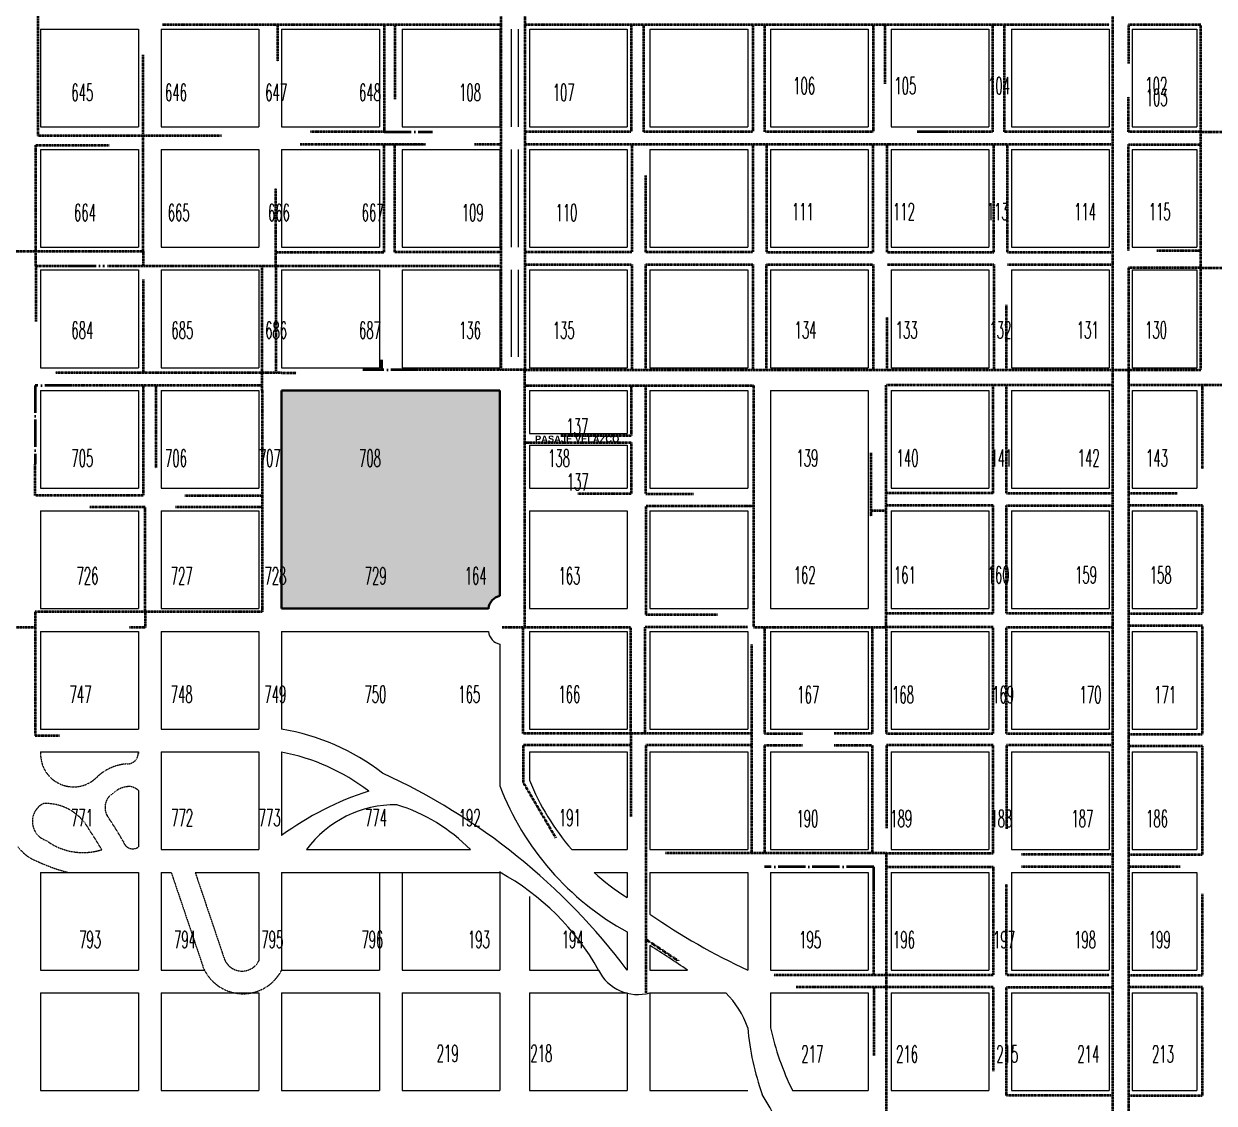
# Model space of a CAD drawing. Header units: millimetres. Extents: x 35648 to 65438, y -2675 to 1559.
# Drawn here: x 61304 to 62351, y -1822 to -872 of the extents above; entities that cross this region are included whole.
import ezdxf

# ---------------------------------------------------------------- set-up
doc = ezdxf.new("R2010")
doc.units = ezdxf.units.MM
doc.header["$MEASUREMENT"] = 0
for name, pattern in [('ACAD_ISO04W100', [30, 24, -3, 0, -3]), ('HIDDEN', [0.375, 0.25, -0.125]), ('TRAZOS2', [9.525, 6.35, -3.175])]:
    doc.linetypes.add(name, pattern=pattern)
for name, color, linetype, lineweight in [('AGUA 2006', 21, 'Continuous', 35), ('GAS NUEVO 2017', 181, 'TRAZOS2', 40), ('GAS_1', 160, 'Continuous', 40), ('GAS_2', 84, 'Continuous', 40), ('GAS_NUEVO 2015', 234, 'TRAZOS2', 40), ('Manzanas', 7, 'Continuous', 13)]:
    doc.layers.add(name, color=color, linetype=linetype, lineweight=lineweight)
for name, color, linetype, lineweight, true_color in [('GAS_3', 21, 'TRAZOS2', 40, 0xffab57), ('GAS_4', 1, 'TRAZOS2', 40, 0xec041b), ('GAS_NUEVO 2014', 215, 'TRAZOS2', 40, 0xba36b5)]:
    doc.layers.add(name, color=color, linetype=linetype, lineweight=lineweight, true_color=true_color)
doc.layers.add('NOMBRES DE CALLES', color=7, linetype='Continuous')
doc.layers.add('Numeros de Manzanas', color=7, linetype='Continuous')
doc.styles.add('ROMANS', font='romans', dxfattribs={"width": 0.5, "height": 50})
doc.styles.add('SANSSERIFBOLD', font='sasb____.pfb', dxfattribs={"height": 130})

msp = doc.modelspace()

# ---------------------------------------------------------------- hatches: boundary and pattern name
at = {"layer": 'AGUA 2006'}
msp.add_hatch(color=6, dxfattribs=at).paths.add_polyline_path([(61722.7, -1194.8), (61530.7, -1194.8), (61530.7, -1386.8), (61712.7, -1386.8, -0.355496), (61722.7, -1375.5)])

# ---------------------------------------------------------------- linework, layer by layer
at = {"layer": 'AGUA 2006', "color": 105, "linetype": 'HIDDEN', "lineweight": -3}
msp.add_line((62275.7, -1189.9), (62275.7, -1177.8), dxfattribs=at)
at = {"layer": 'AGUA 2006', "color": 5, "linetype": 'HIDDEN', "lineweight": -3}
for p, q in [((61748.7, -1190.4), (61744.5, -1190.4)), ((62046.7, -1300.8), (62046.7, -1300.8))]:
    msp.add_line(p, q, dxfattribs=at)
at = {"layer": 'AGUA 2006', "color": 6}
for p, q in [((61530.7, -1194.8), (61530.7, -1386.8)), ((61530.7, -1194.8), (61616.7, -1194.8)), ((61530.7, -1194.8), (61722.7, -1194.8)), ((61722.7, -1194.8), (61722.7, -1375.5)), ((61530.7, -1386.8), (61712.7, -1386.8))]:
    msp.add_line(p, q, dxfattribs=at)
msp.add_arc((61724.7, -1387.3), 11.9, 99.3308, 177.6111, dxfattribs=at)
at = {"layer": 'GAS NUEVO 2017', "linetype": 'ACAD_ISO04W100', "lineweight": 40}
for p, q in [((61620.8, -967.3), (61663.5, -967.3)), ((61618.9, -1176.8), (61618.9, -1167.8)), ((61650.8, -1176.8), (61602.3, -1176.8))]:
    msp.add_line(p, q, dxfattribs=at)
at = {"layer": 'GAS_1', "color": 5, "linetype": 'HIDDEN', "lineweight": 40}
for p, q in [((62261.6, -713.5), (62261.6, -1828.7)), ((61723.9, -1176.8), (61723.9, -798.4)), ((61530.7, -1179.3), (61331.8, -1179.3)), ((61513.7, -1194.8), (61513.7, -1179.3)), ((61530.7, -1179.3), (61543.5, -1179.3)), ((61723.9, -1176.8), (61650.8, -1176.8)), ((61744.5, -1176.8), (61723.9, -1176.8)), ((61744.5, -1403.5), (61744.5, -1176.8)), ((61744.5, -1190.4), (61945.7, -1190.4)), ((61945.7, -1190.4), (61945.7, -1403)), ((62062.3, -1403), (62062.3, -1189.9)), ((62062.3, -1189.9), (62261.6, -1189.9)), ((62275.7, -1189.9), (62633.6, -1189.9)), ((61513.7, -1194.8), (61513.7, -1389.7)), ((62048.9, -1249.8), (62048.9, -1305.7)), ((62062.3, -1300.8), (62048.9, -1300.8)), ((61410.6, -1389.7), (61410.6, -1403.5)), ((61314.1, -1403.5), (61207, -1403.5)), ((61410.6, -1403.5), (61396.7, -1403.5)), ((61837.8, -1403.5), (61724.7, -1403.5)), ((61837.8, -1496.5), (61837.8, -1403.5)), ((61945.7, -1403), (62062.3, -1403)), ((61944.3, -1496.5), (61837.8, -1496.5)), ((61944.3, -1601.9), (61944.3, -1496.5)), ((62062.8, -1601.9), (61944.3, -1601.9)), ((62062.8, -1828.7), (62062.8, -1601.9))]:
    msp.add_line(p, q, dxfattribs=at)
at = {"layer": 'GAS_2', "color": 105, "linetype": 'HIDDEN', "lineweight": 40}
for p, q in [((62339.3, -1086.9), (62339.3, -967.3)), ((62339.3, -967.3), (62435.8, -967.3)), ((62275.7, -1177.8), (62275.7, -1836.2))]:
    msp.add_line(p, q, dxfattribs=at)
at = {"layer": 'GAS_3', "color": 31, "linetype": 'HIDDEN', "lineweight": 40, "true_color": 0xffb366}
for p, q in [((61316.4, -798.4), (61316.4, -970.4)), ((61723.9, -873.1), (61426.1, -873.1)), ((61527.2, -873.1), (61527.2, -905.5)), ((61620.8, -873.1), (61620.8, -967.3)), ((61630.4, -873.1), (61630.4, -938.9)), ((62258.7, -873.1), (61744.6, -873.1)), ((61838.3, -873.1), (61838.3, -967.3)), ((61849.4, -967.3), (61849.4, -873.1)), ((61945.1, -873.1), (61945.1, -967.3)), ((61955.7, -967.3), (61955.7, -873.1)), ((62051, -873.1), (62051, -967.3)), ((62061.4, -873.1), (62061.4, -925)), ((62156.4, -967.3), (62156.4, -873.1)), ((62166.6, -967.3), (62166.6, -873.1)), ((62339.3, -873.1), (62275.7, -873.1)), ((62275.7, -873.1), (62275.7, -907.2)), ((62339.3, -967.3), (62339.3, -873.1)), ((61408.9, -1072.2), (61408.9, -899.4)), ((62275.7, -967.3), (62275.7, -936.5)), ((61316.4, -970.4), (61408.9, -970.4)), ((61408.9, -970.4), (61477.9, -970.4)), ((61620.8, -967.3), (61555.8, -967.3)), ((61838.3, -967.3), (61744.6, -967.3)), ((61945.1, -967.3), (61849.4, -967.3)), ((62051, -967.3), (61955.7, -967.3)), ((62156.4, -967.3), (62113.7, -967.3)), ((62261.6, -967.3), (62166.6, -967.3)), ((62339.3, -967.3), (62275.7, -967.3)), ((61314.6, -1072.2), (61314.6, -978.9)), ((61314.6, -978.9), (61378.9, -978.9)), ((61657.2, -978.5), (61547.1, -978.5)), ((61620.8, -1073.1), (61620.8, -978.5)), ((61630.4, -1073.1), (61630.4, -978.5)), ((61723.9, -978.5), (61700.5, -978.5)), ((62261.6, -978.5), (61744.6, -978.5)), ((61838.7, -978.5), (61838.7, -1073.1)), ((61945.1, -978.5), (61945.1, -1073.1)), ((61957.2, -978.5), (61957.2, -1073.1)), ((62051.1, -1073.1), (62051.1, -978.5)), ((62063.2, -1073.1), (62063.2, -978.5)), ((62157.1, -1073.1), (62157.1, -978.5)), ((62169.1, -1073.1), (62169.1, -978.5)), ((62275.7, -1072.1), (62275.7, -978.5)), ((62275.7, -978.5), (62339.3, -978.5)), ((61851.2, -1073.1), (61851.2, -1005.8)), ((61525.6, -1085.1), (61525.6, -1016.7)), ((61101.4, -1072.2), (61408.9, -1072.2)), ((61314.6, -1085.1), (61314.6, -1072.2)), ((61408.9, -1072.2), (61408.9, -1085.1)), ((61525.6, -1073.1), (61620.8, -1073.1)), ((61723.9, -1073.1), (61630.4, -1073.1)), ((61838.7, -1073.1), (61744.6, -1073.1)), ((61945.1, -1073.1), (61851.2, -1073.1)), ((61957.2, -1073.1), (62051.1, -1073.1)), ((62063.2, -1073.1), (62157.1, -1073.1)), ((62169.1, -1073.1), (62261.6, -1073.1)), ((62339.3, -1072.1), (62300.5, -1072.1)), ((61314.6, -1085.1), (61343.5, -1085.1)), ((61314.6, -1085.1), (61314.6, -1134.2)), ((61377.6, -1085.1), (61723.9, -1085.1)), ((61513.7, -1179.3), (61513.7, -1085.1)), ((61525.6, -1085.1), (61525.6, -1179.3)), ((61744.6, -1084), (61838.7, -1084)), ((61838.7, -1084), (61838.7, -1176.8)), ((61851.2, -1176.8), (61851.2, -1084)), ((61851.2, -1084), (61945.1, -1084)), ((61945.1, -1084), (61945.1, -1176.8)), ((61957.2, -1176.8), (61957.2, -1084)), ((61957.2, -1084), (62051.1, -1084)), ((62051.1, -1084), (62051.1, -1176.8)), ((62063.2, -1084), (62157.1, -1084)), ((62157.1, -1084), (62157.1, -1176.8)), ((62169.1, -1084), (62261.6, -1084)), ((62339.3, -1086.9), (62275.7, -1086.9)), ((62275.7, -1086.9), (62275.7, -1177.8)), ((61408.9, -1097.2), (61408.9, -1179.3)), ((62168.2, -1176.8), (62168.2, -1119.4)), ((62063.2, -1176.8), (62063.2, -1130.4)), ((61513.7, -1190.4), (61346.5, -1190.4)), ((61408.9, -1190.4), (61408.9, -1287.2)), ((61420.2, -1190.4), (61420.2, -1263.3)), ((61838.1, -1190.4), (61838.1, -1234.8)), ((61851.2, -1285.7), (61851.2, -1190.4)), ((62156.5, -1285.2), (62156.5, -1189.9)), ((62168.2, -1285.2), (62168.2, -1189.9)), ((62340.6, -1263.9), (62340.6, -1189.9)), ((61838.1, -1234.8), (61776.4, -1234.8)), ((61744.5, -1240.7), (61838.1, -1240.7)), ((61838.1, -1240.7), (61838.1, -1285.7)), ((61314.1, -1287.2), (61314.1, -1259.5)), ((61408.9, -1287.2), (61314.1, -1287.2)), ((61445.6, -1287.2), (61513.7, -1287.2)), ((61838.1, -1285.7), (61791.2, -1285.7)), ((61851.2, -1285.7), (61893.1, -1285.7)), ((62156.5, -1285.2), (62062.3, -1285.2)), ((62168.2, -1285.2), (62261.6, -1285.2)), ((62275.7, -1285.2), (62318.3, -1285.2)), ((61410.6, -1297.4), (61361.7, -1297.4)), ((61410.6, -1389.7), (61410.6, -1297.4)), ((61513.7, -1297.4), (61437.5, -1297.4)), ((61945.7, -1296.7), (61851.2, -1296.7)), ((61851.2, -1296.7), (61851.2, -1391.8)), ((62156.5, -1295.9), (62062.3, -1295.9)), ((62156.5, -1391.2), (62156.5, -1295.9)), ((62168.2, -1391.2), (62168.2, -1295.9)), ((62168.2, -1295.9), (62261.6, -1295.9)), ((62340.6, -1295.9), (62275.7, -1295.9)), ((62340.6, -1391.2), (62340.6, -1295.9)), ((61513.7, -1389.7), (61314.1, -1389.7)), ((61314.1, -1389.7), (61314.1, -1498.5)), ((61851.2, -1391.8), (61914.1, -1391.8)), ((62156.5, -1391.2), (62062.3, -1391.2)), ((62261.6, -1391.2), (62168.2, -1391.2)), ((62275.7, -1391.2), (62340.6, -1391.2)), ((62340.6, -1401.9), (62275.7, -1401.9)), ((62340.6, -1497.2), (62340.6, -1401.9)), ((61743.1, -1496.5), (61743.1, -1403.5)), ((61940.7, -1403), (61850.3, -1403)), ((61850.3, -1403), (61850.3, -1496.5)), ((61955.5, -1403), (61955.5, -1496.5)), ((62050, -1403), (62050, -1496.5)), ((62062.3, -1403), (62062.3, -1496.5)), ((62156.5, -1403), (62062.3, -1403)), ((62156.5, -1496.5), (62156.5, -1403)), ((62168.2, -1496.5), (62168.2, -1403)), ((62168.2, -1403), (62261.6, -1403)), ((61944.3, -1496.5), (61944.3, -1418)), ((61837.8, -1496.5), (61743.1, -1496.5)), ((61837.8, -1496.5), (61837.8, -1570.1)), ((61955.5, -1496.5), (61988.8, -1496.5)), ((62050, -1496.5), (62016.7, -1496.5)), ((62062.3, -1496.5), (62156.5, -1496.5)), ((62168.2, -1496.5), (62261.6, -1496.5)), ((61314.1, -1498.5), (61335.4, -1498.5)), ((61837.8, -1507), (61743.1, -1507)), ((61743.1, -1507), (61743.1, -1539.6)), ((61944.3, -1507), (61851, -1507)), ((61851, -1507), (61851, -1724.8)), ((61955.5, -1507), (61955.5, -1601.9)), ((61955.5, -1507), (61988.8, -1507)), ((62016.7, -1507), (62050, -1507)), ((62050, -1507), (62050, -1601.9)), ((62156.5, -1507), (62062.8, -1507)), ((62062.8, -1507), (62062.8, -1580.1)), ((62156.5, -1601.9), (62156.5, -1507)), ((62261.6, -1507), (62168.2, -1507)), ((62168.2, -1507), (62168.2, -1580.5)), ((62275.7, -1497.2), (62340.6, -1497.2)), ((62340.6, -1507.9), (62275.7, -1507.9)), ((62340.6, -1603.2), (62340.6, -1507.9)), ((61743.1, -1539.6), (61771.7, -1588.3)), ((61944.3, -1601.9), (61867.9, -1601.9)), ((62062.8, -1601.9), (62156.5, -1601.9)), ((62261.6, -1603.2), (62181.4, -1603.2)), ((62275.7, -1603.2), (62340.6, -1603.2)), ((62062.8, -1613.9), (62156.5, -1613.9)), ((62156.5, -1613.9), (62156.5, -1709.2)), ((62261.6, -1613.9), (62181.4, -1613.9)), ((62321.1, -1613.9), (62275.7, -1613.9)), ((62168.2, -1709.2), (62168.2, -1629.3)), ((62051.6, -1709.2), (62051.6, -1634)), ((62340.6, -1709.2), (62340.6, -1637.6)), ((61851, -1677.6), (61879.6, -1696.6)), ((62156.5, -1709.2), (61963.6, -1709.2)), ((62258.7, -1709.2), (62168.2, -1709.2)), ((62275.7, -1709.2), (62340.6, -1709.2)), ((62062.8, -1719.9), (61983.2, -1719.9)), ((62051.6, -1719.9), (62051.6, -1780.2)), ((62156.5, -1719.9), (62062.8, -1719.9)), ((62156.5, -1719.9), (62156.5, -1793.7)), ((62168.2, -1815.2), (62168.2, -1719.9)), ((62168.2, -1719.9), (62261.6, -1719.9)), ((62340.6, -1719.9), (62275.7, -1719.9)), ((62340.6, -1815.2), (62340.6, -1719.9)), ((62261.6, -1815.2), (62168.2, -1815.2)), ((62275.7, -1815.2), (62340.6, -1815.2))]:
    msp.add_line(p, q, dxfattribs=at)
at = {"layer": 'GAS_3', "color": 31, "linetype": 'HIDDEN', "lineweight": -3, "true_color": 0xffb366}
for p, q in [((62051, -876.8), (62051, -873.1)), ((62061.4, -876.8), (62061.4, -873.1)), ((61630.4, -978.5), (61620.8, -978.5)), ((61620.8, -978.5), (61657.2, -978.5)), ((61314.6, -1068.6), (61314.6, -1072.2)), ((62336.7, -1072.1), (62339.3, -1072.1)), ((61408.9, -1194.9), (61408.9, -1190.4)), ((61420.2, -1195.1), (61420.2, -1190.4)), ((61838.1, -1194.9), (61838.1, -1190.4)), ((61748.7, -1240.7), (61744.5, -1240.7)), ((61510.7, -1297.4), (61513.7, -1297.4)), ((61940.4, -1296.7), (61945.7, -1296.7)), ((61955.5, -1406.8), (61955.5, -1403)), ((62050, -1406.8), (62050, -1403)), ((62051.6, -1724.8), (62051.6, -1719.9)), ((62279.7, -1815.2), (62275.7, -1815.2))]:
    msp.add_line(p, q, dxfattribs=at)
at = {"layer": 'GAS_4', "color": 1, "linetype": 'HIDDEN', "lineweight": 40}
for p, q in [((61744.6, -777.6), (61744.6, -1176.8)), ((62339.3, -1176.8), (62339.3, -1086.9)), ((62339.3, -1086.9), (62741.3, -1086.9)), ((61744.6, -1176.8), (62339.3, -1176.8))]:
    msp.add_line(p, q, dxfattribs=at)
at = {"layer": 'GAS_NUEVO 2014', "color": 203, "linetype": 'ACAD_ISO04W100', "lineweight": 40, "true_color": 0xa941be}
for p, q in [((62113.7, -967.3), (62089.3, -967.3)), ((61346.5, -1190.4), (61314.1, -1190.4)), ((61314.1, -1190.4), (61314.1, -1259.5)), ((62051.6, -1613.9), (61955.5, -1613.9)), ((62051.6, -1634), (62051.6, -1613.9))]:
    msp.add_line(p, q, dxfattribs=at)
at = {"layer": 'GAS_NUEVO 2015', "linetype": 'ACAD_ISO04W100', "lineweight": 40}
msp.add_line((61343.5, -1085.1), (61375, -1085.1), dxfattribs=at)
at = {"layer": 'Manzanas'}
for p, q in [((61318.7, -876.8), (61318.7, -962.8)), ((61318.7, -876.8), (61404.7, -876.8)), ((61404.7, -876.8), (61404.7, -962.8)), ((61424.7, -876.8), (61424.7, -962.8)), ((61424.7, -876.8), (61510.7, -876.8)), ((61510.7, -876.8), (61510.7, -962.8)), ((61530.7, -876.8), (61530.7, -962.8)), ((61530.7, -876.8), (61616.7, -876.8)), ((61616.7, -876.8), (61616.7, -962.8)), ((61636.7, -876.8), (61636.7, -962.8)), ((61636.7, -876.8), (61722.7, -876.8)), ((61722.7, -876.8), (61722.7, -962.8)), ((61732.7, -876.8), (61732.7, -962.8)), ((61738.7, -876.8), (61738.7, -962.8)), ((61748.7, -876.8), (61748.7, -962.8)), ((61748.7, -876.8), (61834.7, -876.8)), ((61834.7, -876.8), (61834.7, -962.8)), ((61854.7, -876.8), (61854.7, -962.8)), ((61854.7, -876.8), (61940.7, -876.8)), ((61940.7, -876.8), (61940.7, -962.8)), ((61960.7, -876.8), (61960.7, -962.8)), ((61960.7, -876.8), (62046.7, -876.8)), ((62046.7, -876.8), (62046.7, -962.8)), ((62066.7, -876.8), (62152.7, -876.8)), ((62066.7, -876.8), (62066.7, -962.8)), ((62152.7, -876.8), (62152.7, -962.8)), ((62172.7, -876.8), (62172.7, -962.8)), ((62172.7, -876.8), (62258.7, -876.8)), ((62258.7, -876.8), (62258.7, -962.8)), ((62278.7, -876.8), (62278.7, -962.8)), ((62278.7, -876.8), (62335.7, -876.8)), ((62335.7, -876.8), (62335.7, -962.8)), ((61318.7, -962.8), (61404.7, -962.8)), ((61424.7, -962.8), (61510.7, -962.8)), ((61530.7, -962.8), (61616.7, -962.8)), ((61636.7, -962.8), (61722.7, -962.8)), ((61748.7, -962.8), (61834.7, -962.8)), ((61854.7, -962.8), (61940.7, -962.8)), ((61960.7, -962.8), (62046.7, -962.8)), ((62066.7, -962.8), (62152.7, -962.8)), ((62172.7, -962.8), (62258.7, -962.8)), ((62278.7, -962.8), (62335.7, -962.8)), ((61318.7, -982.8), (61318.7, -1068.8)), ((61318.7, -982.8), (61404.7, -982.8)), ((61404.7, -982.8), (61404.7, -1068.8)), ((61424.7, -982.8), (61424.7, -1068.8)), ((61424.7, -982.8), (61510.7, -982.8)), ((61510.7, -982.8), (61510.7, -1068.8)), ((61530.7, -982.8), (61616.7, -982.8)), ((61530.7, -982.8), (61530.7, -1068.8)), ((61616.7, -982.8), (61616.7, -1068.8)), ((61636.7, -982.8), (61636.7, -1068.8)), ((61636.7, -982.8), (61722.7, -982.8)), ((61722.7, -982.8), (61722.7, -1068.8)), ((61732.7, -982.8), (61732.7, -1068.8)), ((61738.7, -982.8), (61738.7, -1068.8)), ((61748.7, -982.8), (61748.7, -1068.8)), ((61748.7, -982.8), (61834.7, -982.8)), ((61834.7, -982.8), (61834.7, -1068.8)), ((61854.7, -982.8), (61854.7, -1068.8)), ((61854.7, -982.8), (61940.7, -982.8)), ((61940.7, -982.8), (61940.7, -1068.8)), ((61960.7, -982.8), (61960.7, -1068.8)), ((61960.7, -982.8), (62046.7, -982.8)), ((62046.7, -982.8), (62046.7, -1068.8)), ((62066.7, -982.8), (62152.7, -982.8)), ((62066.7, -982.8), (62066.7, -1068.8)), ((62152.7, -982.8), (62152.7, -1068.8)), ((62172.7, -982.8), (62172.7, -1068.8)), ((62172.7, -982.8), (62258.7, -982.8)), ((62258.7, -982.8), (62258.7, -1068.8)), ((62278.7, -982.8), (62278.7, -1068.8)), ((62278.7, -982.8), (62335.7, -982.8)), ((62335.7, -982.8), (62335.7, -1068.8)), ((61318.7, -1068.8), (61404.7, -1068.8)), ((61424.7, -1068.8), (61510.7, -1068.8)), ((61530.7, -1068.8), (61616.7, -1068.8)), ((61636.7, -1068.8), (61722.7, -1068.8)), ((61748.7, -1068.8), (61834.7, -1068.8)), ((61854.7, -1068.8), (61940.7, -1068.8)), ((61960.7, -1068.8), (62046.7, -1068.8)), ((62066.7, -1068.8), (62152.7, -1068.8)), ((62172.7, -1068.8), (62258.7, -1068.8)), ((62278.7, -1068.8), (62335.7, -1068.8)), ((61318.7, -1088.8), (61318.7, -1174.8)), ((61318.7, -1088.8), (61404.7, -1088.8)), ((61404.7, -1088.8), (61404.7, -1174.8)), ((61424.7, -1088.8), (61424.7, -1174.8)), ((61424.7, -1088.8), (61510.7, -1088.8)), ((61510.7, -1088.8), (61510.7, -1174.8)), ((61530.7, -1088.8), (61616.7, -1088.8)), ((61530.7, -1088.8), (61530.7, -1174.8)), ((61616.7, -1088.8), (61616.7, -1174.8)), ((61636.7, -1088.8), (61636.7, -1174.8)), ((61636.7, -1088.8), (61722.7, -1088.8)), ((61722.7, -1088.8), (61722.7, -1174.8)), ((61732.7, -1088.8), (61732.7, -1165.2)), ((61738.7, -1088.8), (61738.7, -1165.2)), ((61748.7, -1088.8), (61834.7, -1088.8)), ((61748.7, -1088.8), (61748.7, -1174.8)), ((61834.7, -1088.8), (61834.7, -1174.8)), ((61854.7, -1088.8), (61854.7, -1174.8)), ((61854.7, -1088.8), (61940.7, -1088.8)), ((61940.7, -1088.8), (61940.7, -1174.8)), ((61960.7, -1088.8), (61960.7, -1174.8)), ((61960.7, -1088.8), (62046.7, -1088.8)), ((62046.7, -1088.8), (62046.7, -1174.8)), ((62066.7, -1088.8), (62152.7, -1088.8)), ((62066.7, -1088.8), (62066.7, -1174.8)), ((62152.7, -1088.8), (62152.7, -1174.8)), ((62172.7, -1088.8), (62258.7, -1088.8)), ((62172.7, -1088.8), (62172.7, -1174.8)), ((62258.7, -1088.8), (62258.7, -1174.8)), ((62278.7, -1088.8), (62278.7, -1174.8)), ((62278.7, -1088.8), (62335.7, -1088.8)), ((62335.7, -1088.8), (62335.7, -1174.8)), ((61318.7, -1174.8), (61404.7, -1174.8)), ((61424.7, -1174.8), (61510.7, -1174.8)), ((61530.7, -1174.8), (61616.7, -1174.8)), ((61636.7, -1174.8), (61722.7, -1174.8)), ((61748.7, -1174.8), (61834.7, -1174.8)), ((61854.7, -1174.8), (61940.7, -1174.8)), ((61960.7, -1174.8), (62046.7, -1174.8)), ((62066.7, -1174.8), (62152.7, -1174.8)), ((62172.7, -1174.8), (62258.7, -1174.8)), ((62278.7, -1174.8), (62335.7, -1174.8)), ((61318.7, -1194.8), (61318.7, -1280.8)), ((61318.7, -1194.8), (61404.7, -1194.8)), ((61404.7, -1194.8), (61404.7, -1280.8)), ((61424.7, -1194.8), (61424.7, -1280.8)), ((61424.7, -1194.8), (61510.7, -1194.8)), ((61510.7, -1194.8), (61510.7, -1280.8)), ((61748.7, -1194.8), (61834.7, -1194.8)), ((61748.7, -1194.8), (61748.7, -1232.8)), ((61834.7, -1194.8), (61834.7, -1232.8)), ((61854.7, -1194.8), (61854.7, -1280.8)), ((61854.7, -1194.8), (61940.7, -1194.8)), ((61940.7, -1194.8), (61940.7, -1280.8)), ((61960.7, -1194.8), (61960.7, -1386.8)), ((61960.7, -1194.8), (61960.7, -1280.8)), ((61960.7, -1194.8), (62046.7, -1194.8)), ((62046.7, -1194.8), (62046.7, -1386.8)), ((62046.7, -1194.8), (62046.7, -1280.8)), ((62066.7, -1194.8), (62066.7, -1280.8)), ((62066.7, -1194.8), (62152.7, -1194.8)), ((62152.7, -1194.8), (62152.7, -1280.8)), ((62172.7, -1194.8), (62172.7, -1280.8)), ((62172.7, -1194.8), (62258.7, -1194.8)), ((62258.7, -1194.8), (62258.7, -1280.8)), ((62278.7, -1194.8), (62278.7, -1280.8)), ((62278.7, -1194.8), (62335.7, -1194.8)), ((62335.7, -1194.8), (62335.7, -1280.8)), ((61748.7, -1232.8), (61834.7, -1232.8)), ((61748.7, -1242.8), (61834.7, -1242.8)), ((61748.7, -1242.8), (61748.7, -1280.8)), ((61834.7, -1242.8), (61834.7, -1280.8)), ((61318.7, -1280.8), (61404.7, -1280.8)), ((61424.7, -1280.8), (61510.7, -1280.8)), ((61748.7, -1280.8), (61834.7, -1280.8)), ((61854.7, -1280.8), (61940.7, -1280.8)), ((62066.7, -1280.8), (62152.7, -1280.8)), ((62172.7, -1280.8), (62258.7, -1280.8)), ((62278.7, -1280.8), (62335.7, -1280.8)), ((61318.7, -1300.8), (61318.7, -1386.8)), ((61318.7, -1300.8), (61404.7, -1300.8)), ((61404.7, -1300.8), (61404.7, -1386.8)), ((61424.7, -1300.8), (61424.7, -1386.8)), ((61424.7, -1300.8), (61510.7, -1300.8)), ((61510.7, -1300.8), (61510.7, -1386.8)), ((61748.7, -1300.8), (61834.7, -1300.8)), ((61748.7, -1300.8), (61748.7, -1386.8)), ((61834.7, -1300.8), (61834.7, -1386.8)), ((61854.7, -1300.8), (61854.7, -1386.8)), ((61854.7, -1300.8), (61940.7, -1300.8)), ((61940.7, -1300.8), (61940.7, -1386.8)), ((62066.7, -1300.8), (62152.7, -1300.8)), ((62066.7, -1300.8), (62066.7, -1386.8)), ((62152.7, -1300.8), (62152.7, -1386.8)), ((62172.7, -1300.8), (62172.7, -1386.8)), ((62172.7, -1300.8), (62258.7, -1300.8)), ((62258.7, -1300.8), (62258.7, -1386.8)), ((62278.7, -1300.8), (62278.7, -1386.8)), ((62278.7, -1300.8), (62335.7, -1300.8)), ((62335.7, -1300.8), (62335.7, -1386.8)), ((61318.7, -1386.8), (61404.7, -1386.8)), ((61424.7, -1386.8), (61510.7, -1386.8)), ((61748.7, -1386.8), (61834.7, -1386.8)), ((61854.7, -1386.8), (61940.7, -1386.8)), ((61960.7, -1386.8), (62046.7, -1386.8)), ((62066.7, -1386.8), (62152.7, -1386.8)), ((62172.7, -1386.8), (62258.7, -1386.8)), ((62278.7, -1386.8), (62335.7, -1386.8)), ((61318.7, -1406.8), (61318.7, -1492.8)), ((61318.7, -1406.8), (61404.7, -1406.8)), ((61404.7, -1406.8), (61404.7, -1492.8)), ((61424.7, -1406.8), (61424.7, -1492.8)), ((61424.7, -1406.8), (61510.7, -1406.8)), ((61510.7, -1406.8), (61510.7, -1492.8)), ((61530.7, -1406.8), (61712.7, -1406.8)), ((61530.7, -1406.8), (61530.7, -1492.8)), ((61748.7, -1406.8), (61748.7, -1492.8)), ((61748.7, -1406.8), (61834.7, -1406.8)), ((61834.7, -1406.8), (61834.7, -1492.8)), ((61854.7, -1406.8), (61854.7, -1492.8)), ((61854.7, -1406.8), (61940.7, -1406.8)), ((61940.7, -1406.8), (61940.7, -1492.8)), ((61960.7, -1406.8), (61960.7, -1492.8)), ((61960.7, -1406.8), (62046.7, -1406.8)), ((62046.7, -1406.8), (62046.7, -1492.8)), ((62066.7, -1406.8), (62152.7, -1406.8)), ((62066.7, -1406.8), (62066.7, -1492.8)), ((62152.7, -1406.8), (62152.7, -1492.8)), ((62172.7, -1406.8), (62172.7, -1492.8)), ((62172.7, -1406.8), (62258.7, -1406.8)), ((62258.7, -1406.8), (62258.7, -1492.8)), ((62278.7, -1406.8), (62278.7, -1492.8)), ((62278.7, -1406.8), (62335.7, -1406.8)), ((62335.7, -1406.8), (62335.7, -1492.8)), ((61722.7, -1418.1), (61722.7, -1542.7)), ((61318.7, -1492.8), (61404.7, -1492.8)), ((61424.7, -1492.8), (61510.7, -1492.8)), ((61748.7, -1492.8), (61834.7, -1492.8)), ((61854.7, -1492.8), (61940.7, -1492.8)), ((61960.7, -1492.8), (62046.7, -1492.8)), ((62066.7, -1492.8), (62152.7, -1492.8)), ((62172.7, -1492.8), (62258.7, -1492.8)), ((62278.7, -1492.8), (62335.7, -1492.8)), ((61318.7, -1512.8), (61404.7, -1512.8)), ((61404.7, -1512.8), (61404.7, -1514.3)), ((61424.7, -1512.8), (61424.7, -1598.8)), ((61424.7, -1512.8), (61510.7, -1512.8)), ((61510.7, -1512.8), (61510.7, -1598.8)), ((61530.7, -1512.8), (61530.7, -1586.4)), ((61530.7, -1513.1), (61530.7, -1586.4)), ((61722.7, -1512.8), (61722.7, -1542.7)), ((61748.7, -1512.8), (61834.7, -1512.8)), ((61748.7, -1512.8), (61748.7, -1537.8)), ((61817, -1512.8), (61834.7, -1512.8)), ((61834.7, -1512.8), (61834.7, -1598.8)), ((61854.7, -1512.8), (61854.7, -1598.8)), ((61854.7, -1512.8), (61940.7, -1512.8)), ((61940.7, -1512.8), (61940.7, -1598.8)), ((61960.7, -1512.8), (61960.7, -1598.8)), ((61960.7, -1512.8), (62046.7, -1512.8)), ((62046.7, -1512.8), (62046.7, -1598.8)), ((62066.7, -1512.8), (62152.7, -1512.8)), ((62066.7, -1512.8), (62066.7, -1598.8)), ((62152.7, -1512.8), (62152.7, -1598.8)), ((62172.7, -1512.8), (62172.7, -1598.8)), ((62172.7, -1512.8), (62258.7, -1512.8)), ((62258.7, -1512.8), (62258.7, -1598.8)), ((62278.7, -1512.8), (62278.7, -1598.8)), ((62278.7, -1512.8), (62335.7, -1512.8)), ((62335.7, -1512.8), (62335.7, -1598.8)), ((61404.7, -1546.8), (61404.7, -1596.5)), ((61834.7, -1555.6), (61834.7, -1598.8)), ((61424.7, -1598.8), (61510.7, -1598.8)), ((61552.6, -1598.8), (61696.8, -1598.8)), ((61636.7, -1598.8), (61696.8, -1598.8)), ((61786, -1598.8), (61834.7, -1598.8)), ((61854.7, -1598.8), (61940.7, -1598.8)), ((61960.7, -1598.8), (62046.7, -1598.8)), ((62066.7, -1598.8), (62152.7, -1598.8)), ((62172.7, -1598.8), (62258.7, -1598.8)), ((62278.7, -1598.8), (62335.7, -1598.8)), ((61318.7, -1618.8), (61318.7, -1704.8)), ((61318.7, -1618.8), (61404.7, -1618.8)), ((61404.7, -1618.8), (61404.7, -1704.8)), ((61424.7, -1618.8), (61424.7, -1704.8)), ((61424.7, -1618.8), (61433.6, -1618.8)), ((61454.7, -1618.8), (61510.7, -1618.8)), ((61510.7, -1618.8), (61510.7, -1696.6)), ((61530.7, -1618.8), (61616.7, -1618.8)), ((61530.7, -1618.8), (61722.7, -1618.8)), ((61530.7, -1618.8), (61530.7, -1704.8)), ((61616.7, -1618.8), (61616.7, -1704.8)), ((61636.7, -1618.8), (61636.7, -1704.8)), ((61722.7, -1618.2), (61722.7, -1704.8)), ((61805.5, -1618.8), (61834.7, -1618.8)), ((61834.7, -1618.8), (61834.7, -1641)), ((61854.7, -1618.8), (61854.7, -1655.5)), ((61854.7, -1618.8), (61940.7, -1618.8)), ((61940.7, -1618.8), (61940.7, -1704.8)), ((61960.7, -1618.8), (61960.7, -1704.8)), ((61960.7, -1618.8), (62046.7, -1618.8)), ((62046.7, -1618.8), (62046.7, -1704.8)), ((62066.7, -1618.8), (62152.7, -1618.8)), ((62066.7, -1618.8), (62066.7, -1704.8)), ((62152.7, -1618.8), (62152.7, -1704.8)), ((62172.7, -1618.8), (62172.7, -1704.8)), ((62172.7, -1618.8), (62258.7, -1618.8)), ((62258.7, -1618.8), (62258.7, -1704.8)), ((62278.7, -1618.8), (62278.7, -1704.8)), ((62278.7, -1618.8), (62335.7, -1618.8)), ((62335.7, -1618.8), (62335.7, -1704.8)), ((61748.7, -1640.2), (61748.7, -1704.8)), ((61834.7, -1671.2), (61834.7, -1704.8)), ((61854.7, -1683.3), (61854.7, -1704.8)), ((61318.7, -1704.8), (61404.7, -1704.8)), ((61424.7, -1704.8), (61463, -1704.8)), ((61530.7, -1704.8), (61616.7, -1704.8)), ((61636.7, -1704.8), (61722.7, -1704.8)), ((61748.7, -1704.8), (61809.4, -1704.8)), ((61854.7, -1704.8), (61887.8, -1704.8)), ((61960.7, -1704.8), (62046.7, -1704.8)), ((62066.7, -1704.8), (62152.7, -1704.8)), ((62172.7, -1704.8), (62258.7, -1704.8)), ((62278.7, -1704.8), (62335.7, -1704.8)), ((61318.7, -1724.8), (61318.7, -1810.8)), ((61318.7, -1724.8), (61404.7, -1724.8)), ((61404.7, -1724.8), (61404.7, -1810.8)), ((61424.7, -1724.8), (61424.7, -1810.8)), ((61424.7, -1724.8), (61510.7, -1724.8)), ((61510.7, -1724.8), (61510.7, -1810.8)), ((61530.7, -1724.8), (61616.7, -1724.8)), ((61530.7, -1724.8), (61530.7, -1810.8)), ((61616.7, -1724.8), (61616.7, -1810.8)), ((61636.7, -1724.8), (61636.7, -1810.8)), ((61636.7, -1724.8), (61722.7, -1724.8)), ((61722.7, -1724.8), (61722.7, -1810.8)), ((61748.7, -1724.8), (61748.7, -1810.8)), ((61748.7, -1724.8), (61834.7, -1724.8)), ((61834.7, -1724.8), (61834.7, -1810.8)), ((61854.7, -1724.8), (61854.7, -1810.8)), ((61854.7, -1724.8), (61921.3, -1724.8)), ((61960.7, -1724.8), (62046.7, -1724.8)), ((61960.7, -1724.8), (61960.7, -1755.5)), ((62046.7, -1724.8), (62046.7, -1810.8)), ((62066.7, -1724.8), (62152.7, -1724.8)), ((62066.7, -1724.8), (62066.7, -1810.8)), ((62152.7, -1724.8), (62152.7, -1810.8)), ((62172.7, -1724.8), (62172.7, -1810.8)), ((62172.7, -1724.8), (62258.7, -1724.8)), ((62258.7, -1724.8), (62258.7, -1810.8)), ((62278.7, -1724.8), (62278.7, -1810.8)), ((62278.7, -1724.8), (62335.7, -1724.8)), ((62335.7, -1724.8), (62335.7, -1810.8)), ((61318.7, -1810.8), (61404.7, -1810.8)), ((61424.7, -1810.8), (61510.7, -1810.8)), ((61530.7, -1810.8), (61616.7, -1810.8)), ((61636.7, -1810.8), (61722.7, -1810.8)), ((61748.7, -1810.8), (61834.7, -1810.8)), ((61854.7, -1810.8), (61940.7, -1810.8)), ((61980.1, -1810.8), (62046.7, -1810.8)), ((62066.7, -1810.8), (62152.7, -1810.8)), ((62172.7, -1810.8), (62258.7, -1810.8)), ((62278.7, -1810.8), (62335.7, -1810.8))]:
    msp.add_line(p, q, dxfattribs=at)
at = {"layer": 'Manzanas', "linetype": 'HIDDEN'}
for p, q in [((61433.6, -1618.8), (61461.5, -1701.5)), ((61454.7, -1618.8), (61480.4, -1695.2))]:
    msp.add_line(p, q, dxfattribs=at)
at = {"layer": 'Manzanas'}
for centre, radius, start, end in [((61724.7, -1406.3), 11.9, 182.3889, 260.6692), ((61498, -1689.2), 199.1, 52.3836, 80.5289), ((61498, -1689.2), 179.1, 52.3836, 79.4598), ((61385.2, -2042.8), 562.4, 36.9352, 65.3775), ((61953.6, -1454.5), 221.2, 202.1215, 220.7228), ((61690.5, -1804.6), 270.4, 107.9175, 126.2136), ((61953.6, -1454.5), 247.2, 200.9118, 241.2513), ((61630.9, -1656.6), 97.3, 89.3656, 143.5864), ((61586.5, -1706.6), 154.2, 44.352, 72.8522), ((61615, -1814.1), 223.1, 29.3507, 61.1218), ((61953.6, -1454.5), 221.2, 227.9736, 237.4854), ((62181.3, -1185.1), 572.7, 235.2326, 245.1608), ((61353.6, -2490.5), 950.1, 55.7884, 58.1694), ((61843.9, -1688), 38.3, 205.9307, 286.4148), ((61864.2, -1782.4), 81.1, 19.2933, 45.2297), ((62169.1, -1736.9), 229.1, 184.6789, 199.7338), ((62194.8, -1704.4), 239.6, 192.3194, 206.3654), ((61664.9, -1995.6), 340.7, 23.078, 32.148)]:
    msp.add_arc(centre, radius, start, end, dxfattribs=at)
at = {"layer": 'Manzanas', "linetype": 'HIDDEN'}
for centre, radius, start, end in [((61347.7, -1514.6), 29, 176.4557, 313.1724), ((61394.9, -1513.6), 9.81, 267.3036, 4.404), ((61397.4, -1565.2), 41.9, 94.0534, 135.4679), ((61397.4, -1565.2), 21.9, 94.0534, 135.4679), ((61396.3, -1555.3), 12, 45.0062, 91.7035), ((61329.1, -1574), 17.6, 116.7185, 251.5815), ((61323.2, -1601.4), 43.2, 29.63, 92.6878), ((61389.8, -1561.7), 14.4, 123.7278, 209.7549), ((61059.5, -1782.9), 383.1, 29.9493, 33.9618), ((61059.5, -1782.9), 363.1, 30.4414, 33.9618), ((61356.1, -1546.6), 54.8, 233.5005, 287.5464), ((61329.1, -1574), 37.6, 216.3074, 251.5815), ((61399.8, -1589.6), 8.5, 194.0185, 305.6479), ((61380.9, -1470.1), 153.5, 245.443, 255.6645), ((61495.9, -1689.1), 16.6, 201.289, 333.2057), ((61496.8, -1687.5), 38.1, 201.7147, 332.8959)]:
    msp.add_arc(centre, radius, start, end, dxfattribs=at)

# ---------------------------------------------------------------- texts
at = {"layer": 'NOMBRES DE CALLES', "linetype": 'Continuous', "style": 'SANSSERIFBOLD'}
msp.add_text('PASAJE VELAZCO', height=5.861, dxfattribs=at).set_placement((61753.6, -1240.4))
at = {"layer": 'Numeros de Manzanas', "lineweight": 40, "style": 'ROMANS', "width": 0.5}
for s, p in [('  106            105           104                     102', (61970.4, -934.2)), ('   645           646            647           648            108           107', (61329, -940.1)), ('103        ', (62290.7, -944.6)), ('   664           665            666           667            109           110', (61331.4, -1045.8)), ('  111            112           113          114        115', (61969.2, -1044.9)), ('   684            685           686           687            136           135 ', (61329, -1149.3)), ('  134            133           132          131       130', (61971.6, -1149.1)), ('137', (61781.2, -1234.4)), ('   705           706           707            708                          138', (61329, -1261.9)), ('   139            140           141          142       143', (61966.8, -1261.7)), ('137', (61781.5, -1282.8)), (' 726           727           728            729            164           163', (61345.2, -1365.4)), ('   162            161           160          159        158', (61964.4, -1364.6)), ('  747            748           749            750           165            166', (61333.9, -1469.6)), ('  167           168            169          170        171', (61974, -1470)), ('   771            772          773             774           192            191', (61328.8, -1578.3)), ('   190           189            188         187        186', (61966.8, -1579)), ('  793           794          795            796             193           194', (61342.4, -1685.4)), ('   195           196            197         198        199', (61969.2, -1685.6)), ('                                                           219           218', (61337.3, -1785.6)), ('  217           216            215         214        213', (61977.6, -1786.2))]:
    msp.add_text(s, height=15, dxfattribs=at).set_placement(p)

doc.saveas('drawing.dxf')
